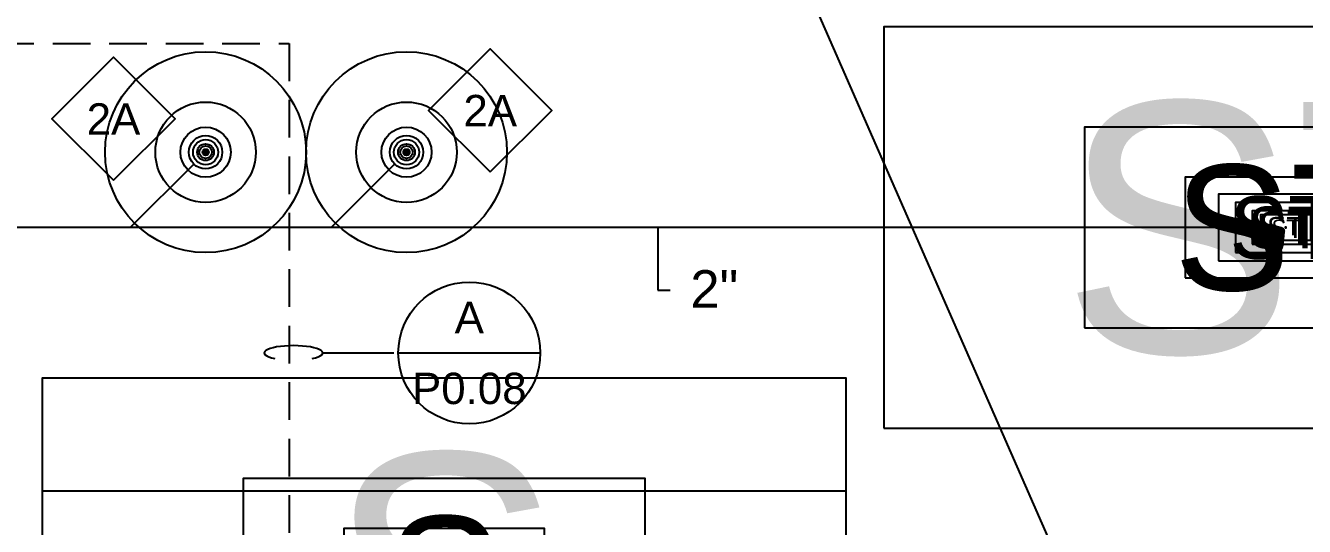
# Model space of a CAD drawing. Extents: x -3677 to 22148, y -333 to 1817.
# Drawn here: x -1523 to -1217.5, y 500.3 to 620 of the extents above; entities that cross this region are included whole.
import ezdxf
from ezdxf import colors
from ezdxf.entities.mleader import LeaderData, LeaderLine
from ezdxf.enums import TextEntityAlignment as Align
from ezdxf.math import Vec2, Vec3

# ---------------------------------------------------------------- set-up
doc = ezdxf.new("R2010")
doc.units = 0
doc.header["$LTSCALE"] = 36
doc.header["$MEASUREMENT"] = 0
doc.linetypes.add('HIDDEN', pattern=[0.375, 0.25, -0.125])
for name, color, linetype in [('G-ANNO-TEXT', 70, 'Continuous'), ('G-ANNO-TEXT @ 96', 70, 'Continuous'), ('P-STRM-N', 2, 'Continuous'), ('P-STRM-N @ 1 (1)', 2, 'Continuous'), ('P-STRM-N @ 1 (2)', 2, 'Continuous'), ('P-STRM-N @ 12', 2, 'Continuous'), ('P-STRM-N @ 128', 2, 'Continuous'), ('P-STRM-N @ 16', 2, 'Continuous'), ('P-STRM-N @ 192', 2, 'Continuous'), ('P-STRM-N @ 2', 2, 'Continuous'), ('P-STRM-N @ 24', 2, 'Continuous'), ('P-STRM-N @ 384', 2, 'Continuous'), ('P-STRM-N @ 4', 2, 'Continuous'), ('P-STRM-N @ 48', 2, 'Continuous'), ('P-STRM-N @ 64', 2, 'Continuous'), ('P-STRM-N @ 768', 2, 'Continuous'), ('P-STRM-N @ 8', 2, 'Continuous'), ('P-STRM-N @ 96', 2, 'Continuous')]:
    doc.layers.add(name, color=color, linetype=linetype)
for name, color, linetype, lineweight in [('P-CW-N', 4, 'Continuous', 60), ('P-CW-N @ 1 (1)', 4, 'Continuous', 60), ('P-CW-N @ 1 (2)', 4, 'Continuous', 60), ('P-CW-N @ 128', 4, 'Continuous', 60), ('P-CW-N @ 192', 4, 'Continuous', 60), ('P-CW-N @ 384', 4, 'Continuous', 60), ('P-CW-N @ 48', 4, 'Continuous', 60), ('P-CW-N @ 64', 4, 'Continuous', 60), ('P-CW-N @ 768', 4, 'Continuous', 60), ('P-CW-N @ 96', 4, 'Continuous', 60), ('P-SAN-N', 6, 'Continuous', 60), ('P-SAN-N @ 1 (1)', 6, 'Continuous', 60), ('P-SAN-N @ 1 (2)', 6, 'Continuous', 60), ('P-SAN-N @ 128', 6, 'Continuous', 60), ('P-SAN-N @ 192', 6, 'Continuous', 60), ('P-SAN-N @ 384', 6, 'Continuous', 60), ('P-SAN-N @ 48', 6, 'Continuous', 60), ('P-SAN-N @ 64', 6, 'Continuous', 60), ('P-SAN-N @ 768', 6, 'Continuous', 60), ('P-SAN-N @ 96', 6, 'Continuous', 60)]:
    doc.layers.add(name, color=color, linetype=linetype, lineweight=lineweight)
doc.styles.add('Arial', font='arial.ttf')
doc.dimstyles.new('Loop096', dxfattribs={"dimscale": 0, "dimtxt": 0.09375, "dimasz": 0.03125, "dimexe": 0.0625, "dimexo": 0.0625, "dimgap": 0.09375, "dimtad": 1, "dimdec": 4, "dimzin": 3, "dimdsep": 46, "dimlunit": 4, "dimtxsty": 'Arial', "dimblk": 'OBLIQUE', "dimcen": 0.09375, "dimdle": 0.0625, "dimclrd": 256, "dimclre": 256, "dimclrt": 256, "dimadec": 4, "dimazin": 0, "dimtfac": 0.8, "dimtdec": 4, "dimtix": 1, "dimtofl": 0, "dimtmove": 1, "dimatfit": 0, "dimldrblk": 'LeaderNoteBlock', "dimfxl": 1, "dimfrac": 1, "dimtolj": 1, "dimtzin": 0, "dimlwd": -1, "dimlwe": -1, "dimarcsym": 0})

# ---------------------------------------------------------------- blocks, each defined once
blk = doc.blocks.new('*U30')
at = {"layer": 'DEFPOINTS'}
blk.add_lwpolyline([(-0.125, -0.0625), (0.125, -0.0625), (0.125, 0.0625), (-0.125, 0.0625)], close=True, dxfattribs=at)
at = {"style": 'Arial'}
blk.add_text('S', height=0.07812, dxfattribs=at).set_placement((0, 0), align=Align.MIDDLE)
blk = doc.blocks.new('*U149')
at = {"layer": 'P-SAN-N @ 1 (1)', "linetype": 'ByBlock', "lineweight": -2}
blk.add_blockref('*U30', (-1423, 487.73), dxfattribs=at)
at = {"layer": 'P-SAN-N @ 1 (2)', "linetype": 'ByBlock', "lineweight": -2}
blk.add_blockref('*U30', (-1423, 487.73), dxfattribs=at)
at = {"layer": 'P-SAN-N @ 128', "linetype": 'ByBlock', "lineweight": -2, "xscale": 128, "yscale": 128, "zscale": 128}
blk.add_blockref('*U30', (-1423, 487.73), dxfattribs=at)
at = {"layer": 'P-SAN-N @ 192', "linetype": 'ByBlock', "lineweight": -2, "xscale": 192, "yscale": 192, "zscale": 192}
blk.add_blockref('*U30', (-1423, 487.73), dxfattribs=at)
at = {"layer": 'P-SAN-N @ 384', "linetype": 'ByBlock', "lineweight": -2, "xscale": 384, "yscale": 384, "zscale": 384}
blk.add_blockref('*U30', (-1423, 487.73), dxfattribs=at)
at = {"layer": 'P-SAN-N @ 48', "linetype": 'ByBlock', "lineweight": -2, "xscale": 48, "yscale": 48, "zscale": 48}
blk.add_blockref('*U30', (-1423, 487.73), dxfattribs=at)
at = {"layer": 'P-SAN-N @ 64', "linetype": 'ByBlock', "lineweight": -2, "xscale": 64, "yscale": 64, "zscale": 64}
blk.add_blockref('*U30', (-1423, 487.73), dxfattribs=at)
at = {"layer": 'P-SAN-N @ 768', "linetype": 'ByBlock', "lineweight": -2, "xscale": 768, "yscale": 768, "zscale": 768}
blk.add_blockref('*U30', (-1423, 487.73), dxfattribs=at)
at = {"layer": 'P-SAN-N @ 96', "linetype": 'ByBlock', "lineweight": -2, "xscale": 96, "yscale": 96, "zscale": 96}
blk.add_blockref('*U30', (-1423, 487.73), dxfattribs=at)
blk = doc.blocks.new('*U7')
at = {"layer": 'DEFPOINTS'}
blk.add_lwpolyline([(-0.125, -0.0625), (0.125, -0.0625), (0.125, 0.0625), (-0.125, 0.0625)], close=True, dxfattribs=at)
at = {"style": 'Arial'}
blk.add_text('CW', height=0.078125, dxfattribs=at).set_placement((0, 0), align=Align.MIDDLE)
blk = doc.blocks.new('*U155')
at = {"layer": 'P-CW-N @ 1 (1)', "linetype": 'ByBlock', "lineweight": -2}
blk.add_blockref('*U7', (-1423, 460.73), dxfattribs=at)
at = {"layer": 'P-CW-N @ 1 (2)', "linetype": 'ByBlock', "lineweight": -2}
blk.add_blockref('*U7', (-1423, 460.73), dxfattribs=at)
at = {"layer": 'P-CW-N @ 128', "linetype": 'ByBlock', "lineweight": -2, "xscale": 128, "yscale": 128, "zscale": 128}
blk.add_blockref('*U7', (-1423, 460.73), dxfattribs=at)
at = {"layer": 'P-CW-N @ 192', "linetype": 'ByBlock', "lineweight": -2, "xscale": 192, "yscale": 192, "zscale": 192}
blk.add_blockref('*U7', (-1423, 460.73), dxfattribs=at)
at = {"layer": 'P-CW-N @ 384', "linetype": 'ByBlock', "lineweight": -2, "xscale": 384, "yscale": 384, "zscale": 384}
blk.add_blockref('*U7', (-1423, 460.73), dxfattribs=at)
at = {"layer": 'P-CW-N @ 48', "linetype": 'ByBlock', "lineweight": -2, "xscale": 48, "yscale": 48, "zscale": 48}
blk.add_blockref('*U7', (-1423, 460.73), dxfattribs=at)
at = {"layer": 'P-CW-N @ 64', "linetype": 'ByBlock', "lineweight": -2, "xscale": 64, "yscale": 64, "zscale": 64}
blk.add_blockref('*U7', (-1423, 460.73), dxfattribs=at)
at = {"layer": 'P-CW-N @ 768', "linetype": 'ByBlock', "lineweight": -2, "xscale": 768, "yscale": 768, "zscale": 768}
blk.add_blockref('*U7', (-1423, 460.73), dxfattribs=at)
at = {"layer": 'P-CW-N @ 96', "linetype": 'ByBlock', "lineweight": -2, "xscale": 96, "yscale": 96, "zscale": 96}
blk.add_blockref('*U7', (-1423, 460.73), dxfattribs=at)
blk = doc.blocks.new('DIAMOND TAG')
blk.add_lwpolyline([(0, -0.1533), (0.1533, 0), (0, 0.1533), (-0.1533, 0)], close=True)
at = {"style": 'Arial'}
blk.add_attdef('XXX', text='', height=0.0781, dxfattribs=at).set_placement((0, 0), align=Align.MIDDLE)
blk = doc.blocks.new('*U4')
blk.add_circle((0, 0), 0.03125)
blk = doc.blocks.new('*U189')
at = {"layer": 'P-STRM-N @ 1 (1)'}
blk.add_blockref('*U4', (-1432, 589.73), dxfattribs=at)
at = {"layer": 'P-STRM-N @ 1 (2)'}
blk.add_blockref('*U4', (-1432, 589.73), dxfattribs=at)
at = {"layer": 'P-STRM-N @ 12', "xscale": 12, "yscale": 12, "zscale": 12}
blk.add_blockref('*U4', (-1432, 589.73), dxfattribs=at)
at = {"layer": 'P-STRM-N @ 128', "xscale": 128, "yscale": 128, "zscale": 128}
blk.add_blockref('*U4', (-1432, 589.73), dxfattribs=at)
at = {"layer": 'P-STRM-N @ 16', "xscale": 16, "yscale": 16, "zscale": 16}
blk.add_blockref('*U4', (-1432, 589.73), dxfattribs=at)
at = {"layer": 'P-STRM-N @ 192', "xscale": 192, "yscale": 192, "zscale": 192}
blk.add_blockref('*U4', (-1432, 589.73), dxfattribs=at)
at = {"layer": 'P-STRM-N @ 2', "xscale": 2, "yscale": 2, "zscale": 2}
blk.add_blockref('*U4', (-1432, 589.73), dxfattribs=at)
at = {"layer": 'P-STRM-N @ 24', "xscale": 24, "yscale": 24, "zscale": 24}
blk.add_blockref('*U4', (-1432, 589.73), dxfattribs=at)
at = {"layer": 'P-STRM-N @ 384', "xscale": 384, "yscale": 384, "zscale": 384}
blk.add_blockref('*U4', (-1432, 589.73), dxfattribs=at)
at = {"layer": 'P-STRM-N @ 4', "xscale": 4, "yscale": 4, "zscale": 4}
blk.add_blockref('*U4', (-1432, 589.73), dxfattribs=at)
at = {"layer": 'P-STRM-N @ 48', "xscale": 48, "yscale": 48, "zscale": 48}
blk.add_blockref('*U4', (-1432, 589.73), dxfattribs=at)
at = {"layer": 'P-STRM-N @ 64', "xscale": 64, "yscale": 64, "zscale": 64}
blk.add_blockref('*U4', (-1432, 589.73), dxfattribs=at)
at = {"layer": 'P-STRM-N @ 768', "xscale": 768, "yscale": 768, "zscale": 768}
blk.add_blockref('*U4', (-1432, 589.73), dxfattribs=at)
at = {"layer": 'P-STRM-N @ 8', "xscale": 8, "yscale": 8, "zscale": 8}
blk.add_blockref('*U4', (-1432, 589.73), dxfattribs=at)
at = {"layer": 'P-STRM-N @ 96', "xscale": 96, "yscale": 96, "zscale": 96}
blk.add_blockref('*U4', (-1432, 589.73), dxfattribs=at)
blk = doc.blocks.new('*U190')
at = {"layer": 'P-STRM-N @ 1 (1)'}
blk.add_blockref('*U4', (-1480, 589.73), dxfattribs=at)
at = {"layer": 'P-STRM-N @ 1 (2)'}
blk.add_blockref('*U4', (-1480, 589.73), dxfattribs=at)
at = {"layer": 'P-STRM-N @ 12', "xscale": 12, "yscale": 12, "zscale": 12}
blk.add_blockref('*U4', (-1480, 589.73), dxfattribs=at)
at = {"layer": 'P-STRM-N @ 128', "xscale": 128, "yscale": 128, "zscale": 128}
blk.add_blockref('*U4', (-1480, 589.73), dxfattribs=at)
at = {"layer": 'P-STRM-N @ 16', "xscale": 16, "yscale": 16, "zscale": 16}
blk.add_blockref('*U4', (-1480, 589.73), dxfattribs=at)
at = {"layer": 'P-STRM-N @ 192', "xscale": 192, "yscale": 192, "zscale": 192}
blk.add_blockref('*U4', (-1480, 589.73), dxfattribs=at)
at = {"layer": 'P-STRM-N @ 2', "xscale": 2, "yscale": 2, "zscale": 2}
blk.add_blockref('*U4', (-1480, 589.73), dxfattribs=at)
at = {"layer": 'P-STRM-N @ 24', "xscale": 24, "yscale": 24, "zscale": 24}
blk.add_blockref('*U4', (-1480, 589.73), dxfattribs=at)
at = {"layer": 'P-STRM-N @ 384', "xscale": 384, "yscale": 384, "zscale": 384}
blk.add_blockref('*U4', (-1480, 589.73), dxfattribs=at)
at = {"layer": 'P-STRM-N @ 4', "xscale": 4, "yscale": 4, "zscale": 4}
blk.add_blockref('*U4', (-1480, 589.73), dxfattribs=at)
at = {"layer": 'P-STRM-N @ 48', "xscale": 48, "yscale": 48, "zscale": 48}
blk.add_blockref('*U4', (-1480, 589.73), dxfattribs=at)
at = {"layer": 'P-STRM-N @ 64', "xscale": 64, "yscale": 64, "zscale": 64}
blk.add_blockref('*U4', (-1480, 589.73), dxfattribs=at)
at = {"layer": 'P-STRM-N @ 768', "xscale": 768, "yscale": 768, "zscale": 768}
blk.add_blockref('*U4', (-1480, 589.73), dxfattribs=at)
at = {"layer": 'P-STRM-N @ 8', "xscale": 8, "yscale": 8, "zscale": 8}
blk.add_blockref('*U4', (-1480, 589.73), dxfattribs=at)
at = {"layer": 'P-STRM-N @ 96', "xscale": 96, "yscale": 96, "zscale": 96}
blk.add_blockref('*U4', (-1480, 589.73), dxfattribs=at)
blk = doc.blocks.new('*U32')
at = {"layer": 'DEFPOINTS'}
blk.add_lwpolyline([(-0.125, -0.0625), (0.125, -0.0625), (0.125, 0.0625), (-0.125, 0.0625)], close=True, dxfattribs=at)
at = {"style": 'Arial'}
blk.add_text('ST', height=0.078125, dxfattribs=at).set_placement((0, 0), align=Align.MIDDLE)
blk = doc.blocks.new('*U191')
at = {"layer": 'P-STRM-N @ 1 (1)', "linetype": 'ByBlock', "lineweight": -2}
blk.add_blockref('*U32', (-1222, 571.73), dxfattribs=at)
at = {"layer": 'P-STRM-N @ 1 (2)', "linetype": 'ByBlock', "lineweight": -2}
blk.add_blockref('*U32', (-1222, 571.73), dxfattribs=at)
at = {"layer": 'P-STRM-N @ 128', "linetype": 'ByBlock', "lineweight": -2, "xscale": 128, "yscale": 128, "zscale": 128}
blk.add_blockref('*U32', (-1222, 571.73), dxfattribs=at)
at = {"layer": 'P-STRM-N @ 192', "linetype": 'ByBlock', "lineweight": -2, "xscale": 192, "yscale": 192, "zscale": 192}
blk.add_blockref('*U32', (-1222, 571.73), dxfattribs=at)
at = {"layer": 'P-STRM-N @ 384', "linetype": 'ByBlock', "lineweight": -2, "xscale": 384, "yscale": 384, "zscale": 384}
blk.add_blockref('*U32', (-1222, 571.73), dxfattribs=at)
at = {"layer": 'P-STRM-N @ 48', "linetype": 'ByBlock', "lineweight": -2, "xscale": 48, "yscale": 48, "zscale": 48}
blk.add_blockref('*U32', (-1222, 571.73), dxfattribs=at)
at = {"layer": 'P-STRM-N @ 64', "linetype": 'ByBlock', "lineweight": -2, "xscale": 64, "yscale": 64, "zscale": 64}
blk.add_blockref('*U32', (-1222, 571.73), dxfattribs=at)
at = {"layer": 'P-STRM-N @ 768', "linetype": 'ByBlock', "lineweight": -2, "xscale": 768, "yscale": 768, "zscale": 768}
blk.add_blockref('*U32', (-1222, 571.73), dxfattribs=at)
at = {"layer": 'P-STRM-N @ 96', "linetype": 'ByBlock', "lineweight": -2, "xscale": 96, "yscale": 96, "zscale": 96}
blk.add_blockref('*U32', (-1222, 571.73), dxfattribs=at)
blk = doc.blocks.new('RISER TAG')
blk.add_line((-0.1766, 0), (0.1766, 0))
blk.add_circle((0, 0), 0.1766)
at = {"style": 'Arial'}
for p in [(0, 0.0883), (0, -0.0883)]:
    blk.add_attdef('X', text='', height=0.0781, dxfattribs=at).set_placement(p, align=Align.MIDDLE_CENTER)
blk = doc.blocks.new('_Oblique')
at = {"color": 0, "linetype": 'ByBlock', "lineweight": -2}
blk.add_line((-0.5, -0.5), (0.5, 0.5), dxfattribs=at)
blk = doc.blocks.new('LeaderNoteBlock')
blk.add_ellipse((0, 0), major_axis=(1, 0), ratio=0.25, start_param=5.387521, end_param=10.320443)

msp = doc.modelspace()

# ---------------------------------------------------------------- linework, layer by layer
at = {"layer": 'G-ANNO-TEXT'}
for p, q in [((-1452, 541.73), (-1438, 541.73)), ((-1438, 541.73), (-1435, 541.73))]:
    msp.add_line(p, q, dxfattribs=at)
at = {"layer": 'G-ANNO-TEXT', "linetype": 'HIDDEN'}
msp.add_lwpolyline([(-1692, 615.73), (-1460, 615.73), (-1460, 388.73), (-1692, 388.73)], close=True, dxfattribs=at)
at = {"layer": 'G-ANNO-TEXT'}
msp.add_ellipse((-1459, 541.73), major_axis=(7, 0), ratio=0.25, start_param=5.402002, end_param=10.305962, dxfattribs=at)
at = {"layer": 'P-STRM-N'}
for p, q in [((-1483, 586.73), (-1498, 571.73)), ((-1435, 586.73), (-1450, 571.73)), ((-1234, 571.73), (-1534, 571.73))]:
    msp.add_line(p, q, dxfattribs=at)

# ---------------------------------------------------------------- block references
at = {"layer": 'G-ANNO-TEXT @ 96', "xscale": 96, "yscale": 96, "zscale": 96}
for p in [(-1412, 599.73), (-1502, 597.73)]:
    msp.add_blockref('DIAMOND TAG', p, dxfattribs=at).add_auto_attribs({'XXX': '2A'})
at = {"layer": 'G-ANNO-TEXT @ 96'}
ref = msp.add_blockref('RISER TAG', (-1417, 541.73), dxfattribs=dict(at, xscale=96, yscale=96, zscale=96))
ref.add_attrib('X', 'A', dxfattribs={"layer": '0', "height": 7.5, "style": 'Arial'}).set_placement((-1417, 550.21), align=Align.MIDDLE_CENTER)
ref.add_attrib('X', 'P0.08', dxfattribs={"layer": '0', "height": 7.5, "style": 'Arial'}).set_placement((-1417, 533.26), align=Align.MIDDLE_CENTER)
at = {"layer": 'P-CW-N'}
msp.add_blockref('*U155', (0, 0), dxfattribs=at)
at = {"layer": 'P-SAN-N'}
msp.add_blockref('*U149', (0, 0), dxfattribs=at)
at = {"layer": 'P-STRM-N'}
for name in ['*U191', '*U190', '*U189']:
    msp.add_blockref(name, (0, 0), dxfattribs=at)

# ---------------------------------------------------------------- texts
at = {"layer": 'G-ANNO-TEXT', "insert": (-1364.2, 561.53), "char_height": 9, "attachment_point": 1, "style": 'Arial'}
msp.add_mtext_dynamic_manual_height_columns('2"', width=34.2, gutter_width=45, heights=[0], dxfattribs=at)

# ---------------------------------------------------------------- leaders
at = {"layer": 'G-ANNO-TEXT'}
msp.add_leader([(-1372, 571.73), (-1372, 556.73), (-1369, 556.73)], dimstyle='Loop096', override={"dimscale": 0}, dxfattribs=at)
ml = msp.add_multileader_mtext('Standard', dxfattribs=at)
ml.set_content('4"ST(1950 FT²)\\P4"ST-UP(1350 FT²)', color=256, style='Arial')
ml.set_leader_properties(color=256, linetype='ByLayer', lineweight=-1)
ml.build(insert=Vec2(0, 0))
ml.multileader.update_dxf_attribs({"has_dogleg": 0, "dogleg_length": 0.125, "arrow_head_size": 12, "scale": 96})
ctx = ml.context
ctx.base_point, ctx.scale, ctx.char_height, ctx.arrow_head_size, ctx.landing_gap_size, ctx.plane_origin = Vec3(-1509.94, 719.73), 96, 9, 12, 3, Vec3(-1224, 383.73)
ctx.text_align_type = 2
notes = []
notes.append((ctx, [(0, (1, 1, 0), (-1384, 719.73), (-1, 0), 12, [(0, [(-1231, 388.73), (-1376, 719.73)], 0, [])])]))
ctx.mtext.insert, ctx.mtext.alignment, ctx.mtext.flow_direction = Vec3(-1399, 725.56), 3, 5
for ctx, leaders in notes:
    for number, flags, end, landing, length, lines in leaders:
        leader = LeaderData()
        leader.index, (leader.has_last_leader_line, leader.has_dogleg_vector, leader.attachment_direction) = number, flags
        leader.last_leader_point, leader.dogleg_vector, leader.dogleg_length = Vec3(end), Vec3(landing), length
        for number, points, colour, breaks in lines:
            line = LeaderLine()
            line.index, line.vertices, line.color, line.breaks = number, Vec3.list(points), colors.encode_raw_color(colour), breaks
            leader.lines.append(line)
        ctx.leaders.append(leader)

doc.saveas('drawing.dxf')
